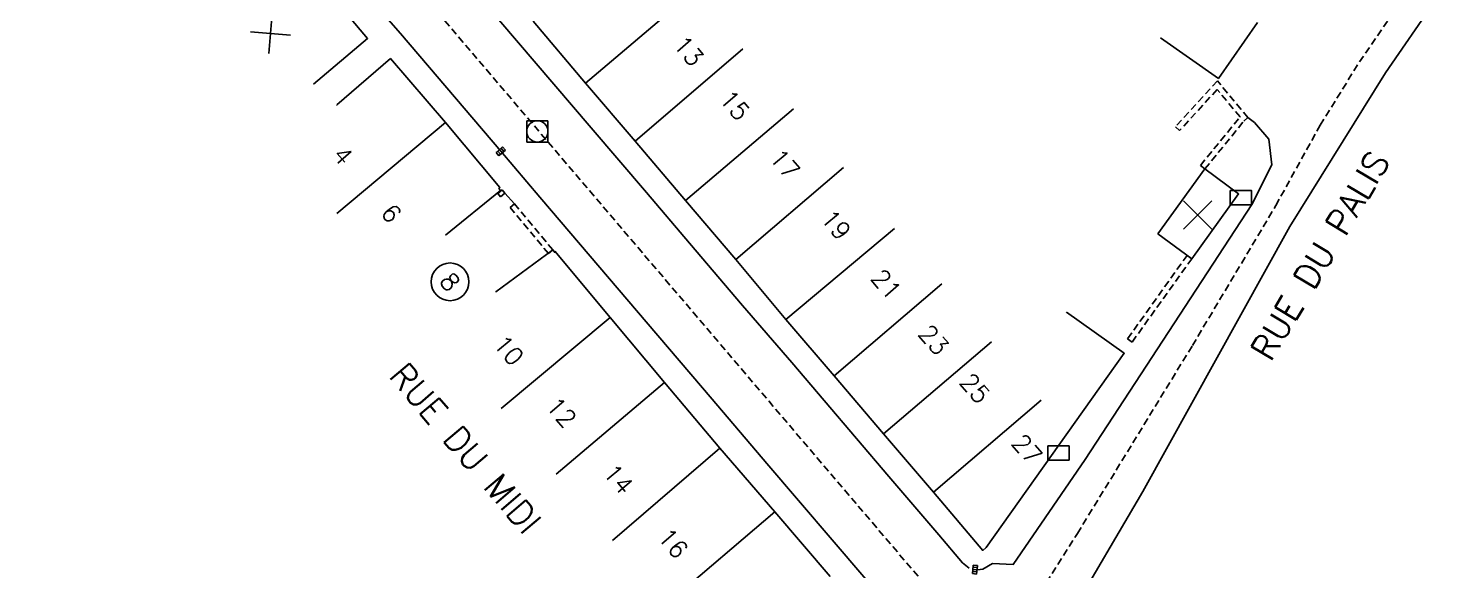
# Model space of a CAD drawing. Header units: millimetres. Extents: x 160999 to 162000, y 122000 to 123000.
# Drawn here: x 161059.6 to 161158.6, y 122829.3 to 122867.6 of the extents above; entities that cross this region are included whole.
import ezdxf
from ezdxf.enums import TextEntityAlignment as Align

# ---------------------------------------------------------------- set-up
doc = ezdxf.new("R2010")
doc.units = ezdxf.units.MM
doc.linetypes.add('DASHED', pattern=[0.75, 0.5, -0.25])
doc.layers.get('0').update_dxf_attribs({"linetype": 'CONTINUOUS'})
for name, color, linetype in [('W0001', 6, 'DASHED'), ('W0008', 7, 'CONTINUOUS'), ('W0100', 7, 'CONTINUOUS'), ('W0105', 7, 'CONTINUOUS'), ('W0112', 1, 'DASHED'), ('W0400', 7, 'CONTINUOUS'), ('W0420', 7, 'CONTINUOUS'), ('W0989', 7, 'CONTINUOUS'), ('W0991', 7, 'CONTINUOUS'), ('W1102', 7, 'CONTINUOUS'), ('W1471', 7, 'CONTINUOUS')]:
    doc.layers.add(name, color=color, linetype=linetype)
doc.styles.get("Standard").update_dxf_attribs({"font": 'romans.shx', "width": 0.85})

# ---------------------------------------------------------------- blocks, each defined once
blk = doc.blocks.new('T400')
for p, q in [((-0.15, 0.3), (0.15, 0.3)), ((-0.15, -0.25), (-0.15, 0.3)), ((-0.15, 0.15), (0.15, 0.15)), ((-0.15, 0), (0.15, 0)), ((0.15, 0.3), (0.15, -0.25)), ((-0.15, -0.15), (0.15, -0.15)), ((-0.15, -0.25), (-0.15, -0.3)), ((-0.15, -0.3), (0.15, -0.3)), ((0.15, -0.3), (0.15, -0.25))]:
    blk.add_line(p, q)
blk = doc.blocks.new('T420')
for p, q in [((0.75, 0.75), (-0.75, 0.75)), ((-0.75, 0.75), (-0.75, -0.75)), ((0.75, 0.75), (0.75, -0.75)), ((0.75, -0.75), (-0.75, -0.75))]:
    blk.add_line(p, q)
blk.add_ellipse((0, 0), major_axis=(-0.53, 0.53), ratio=1, start_param=3.926991, end_param=10.210176)
blk = doc.blocks.new('T1471')
at = {"color": 0, "linetype": 'Continuous', "flags": 128}
blk.add_lwpolyline([(-0.75, -0.5), (-0.75, 0.5), (0.75, 0.5), (0.75, -0.5), (-0.75, -0.5)], dxfattribs=at)
blk = doc.blocks.new('t991o')
at = {"color": 0, "linetype": 'Continuous'}
for p, q in [((-1, 1), (1, -1)), ((-1, -1), (1, 1))]:
    blk.add_line(p, q, dxfattribs=at)

msp = doc.modelspace()

# ---------------------------------------------------------------- linework, layer by layer
at = {"layer": 'W0001'}
msp.add_line((161088.038, 122869.299), (161127.723, 122822.719), dxfattribs=at)
msp.add_lwpolyline([(161131.076, 122827.89), (161133.659, 122831.976), (161141.776, 122845.24), (161147.664, 122855.118), (161150.789, 122860.795), (161153.565, 122865.251), (161157.073, 122870.342), (161160.239, 122874.621), (161163.673, 122878.955), (161167.021, 122883.579), (161173.63, 122893.46), (161179.124, 122903.561), (161181.504, 122907.578), (161184.388, 122914.368), (161188.379, 122921.905), (161192.897, 122928.298)], dxfattribs=at)
at = {"layer": 'W0008'}
for points in [[(161117.745, 122766.888), (161112.267, 122772.226), (161110.071, 122775.728), (161107.897, 122781.513), (161108.281, 122788.137), (161110.383, 122793.723), (161116.597, 122801.301), (161124.351, 122811.513), (161133.022, 122825.991), (161138.273, 122834.926), (161148.66, 122853.637), (161155.41, 122864.472), (161158.918, 122869.563), (161162.084, 122873.842), (161165.518, 122878.176), (161168.866, 122882.8), (161175.475, 122892.681), (161180.969, 122902.782), (161183.349, 122906.799), (161186.233, 122913.589), (161190.224, 122921.126), (161194.742, 122927.519)], [(161126.026, 122829.535), (161125.551, 122829.896), (161123.881, 122831.885), (161120.348, 122836.006), (161113.493, 122844.034), (161110.031, 122848.072), (161106.279, 122852.457), (161103.236, 122856.036), (161099.344, 122860.596), (161090.192, 122871.337)], [(161121.665, 122820.598), (161122.2, 122821.782), (161122.366, 122823.103), (161122.28, 122824.146), (161122.097, 122824.597), (161120.413, 122826.77), (161118.58, 122828.925), (161111.747, 122836.909), (161107.887, 122841.451), (161104.054, 122845.935), (161095.718, 122855.72), (161092.963, 122858.944), (161085.884, 122867.261)], [(161127.658, 122829.863), (161129.13, 122829.788), (161134.21, 122837.202), (161145.961, 122855.196), (161147.374, 122858.002), (161147.168, 122859.804), (161146.157, 122860.974), (161145.682, 122861.331)], [(161127.658, 122829.861), (161126.987, 122829.462), (161126.616, 122829.409), (161126.427, 122829.428)]]:
    msp.add_lwpolyline(points, dxfattribs=at)
msp.add_lwpolyline([(161085.884, 122867.261), (161072.185, 122882.848, 0.042484), (161059.21, 122895.694, 0.327648), (161052.597, 122895.895), (161049.211, 122892.087), (161048.963, 122888.956), (161042.826, 122882.454, -0.056842), (161016.351, 122860.465), (161013.175, 122860.46), (161000.928, 122853.325, 0.04459), (161000, 122852.634)], format="xyb", dxfattribs=at)
at = {"layer": 'W0100'}
for p, q in [((161139.344, 122853.125), (161142.653, 122857.701)), ((161141.722, 122851.365), (161139.344, 122853.125))]:
    msp.add_line(p, q, dxfattribs=at)
for points in [[(161079.736, 122863.691), (161083.556, 122866.917), (161077.522, 122874.062), (161072.296, 122880.232), (161069.396, 122883.65), (161068.716, 122884.467), (161067.99, 122885.104), (161057.681, 122894.175), (161055.563, 122893.99), (161052.576, 122890.505), (161048.858, 122886.164), (161045.935, 122882.737), (161041.459, 122877.718), (161036.11, 122873.346), (161029.651, 122868.058), (161026.177, 122865.382), (161022.461, 122862.586), (161017.757, 122859.21), (161012.11, 122855.694), (161004.611, 122851.645), (161014.854, 122839.073), (161018.731, 122842.232)], [(161095.255, 122868.123), (161098.948, 122863.762), (161102.449, 122859.671), (161105.998, 122855.479), (161109.548, 122851.312), (161113.086, 122847.079), (161116.493, 122843.094), (161119.982, 122839.002), (161123.497, 122834.887), (161126.974, 122830.78), (161127.224, 122830.986), (161136.964, 122844.691), (161132.888, 122847.588), (161132.888, 122847.588), (161132.888, 122847.588), (161132.888, 122847.588), (161132.888, 122847.588), (161132.888, 122847.588), (161132.888, 122847.588), (161132.888, 122847.588), (161132.888, 122847.588), (161132.888, 122847.588), (161132.888, 122847.588), (161132.888, 122847.588), (161132.888, 122847.588), (161132.888, 122847.588), (161132.888, 122847.588), (161132.888, 122847.588), (161132.888, 122847.588), (161132.888, 122847.588), (161132.888, 122847.588), (161132.888, 122847.588), (161132.888, 122847.588), (161132.888, 122847.588), (161132.888, 122847.588), (161132.888, 122847.588), (161132.888, 122847.588), (161132.888, 122847.588), (161132.888, 122847.588), (161132.888, 122847.588), (161132.888, 122847.588), (161132.888, 122847.588), (161132.888, 122847.588), (161132.888, 122847.588), (161132.888, 122847.588), (161132.888, 122847.588), (161132.888, 122847.588), (161132.888, 122847.588), (161132.888, 122847.588), (161132.888, 122847.588), (161132.888, 122847.588), (161132.888, 122847.588), (161132.888, 122847.588), (161132.888, 122847.588), (161132.888, 122847.588), (161132.888, 122847.588), (161132.888, 122847.588), (161132.888, 122847.588), (161132.888, 122847.588), (161132.888, 122847.588), (161132.888, 122847.588), (161132.888, 122847.588), (161132.888, 122847.588), (161132.888, 122847.588), (161132.888, 122847.588), (161132.888, 122847.588), (161132.888, 122847.588), (161132.888, 122847.588), (161132.888, 122847.588), (161132.888, 122847.588), (161132.888, 122847.588), (161132.888, 122847.588), (161132.888, 122847.588), (161132.888, 122847.588), (161132.888, 122847.588), (161132.888, 122847.588), (161132.888, 122847.588), (161132.888, 122847.588), (161132.888, 122847.588), (161132.888, 122847.588), (161132.888, 122847.588), (161132.888, 122847.588), (161132.888, 122847.588), (161132.888, 122847.588), (161132.888, 122847.588), (161132.888, 122847.588), (161132.888, 122847.588), (161132.888, 122847.588), (161132.888, 122847.588), (161132.888, 122847.588), (161132.888, 122847.588), (161132.888, 122847.588), (161132.888, 122847.588), (161132.888, 122847.588), (161132.888, 122847.588), (161132.888, 122847.588), (161132.888, 122847.588), (161132.888, 122847.588), (161132.888, 122847.588), (161132.888, 122847.588), (161132.888, 122847.588), (161132.888, 122847.588), (161132.888, 122847.588), (161132.888, 122847.588), (161132.888, 122847.588), (161132.888, 122847.588), (161132.888, 122847.588), (161132.888, 122847.588), (161132.888, 122847.588), (161132.888, 122847.588), (161132.888, 122847.588), (161132.888, 122847.588), (161132.888, 122847.588), (161132.888, 122847.588), (161132.888, 122847.588), (161132.888, 122847.588), (161132.888, 122847.588)], [(161139.516, 122866.95), (161143.613, 122864.085), (161146.368, 122868.025)], [(161089.069, 122853.026), (161092.95, 122856.179), (161092.827, 122856.33), (161092.905, 122856.393), (161089.05, 122860.984), (161085.176, 122865.486), (161081.386, 122862.224), (161081.386, 122862.224), (161081.386, 122862.224), (161081.386, 122862.224), (161081.386, 122862.224), (161081.386, 122862.224), (161081.386, 122862.224), (161081.386, 122862.224), (161081.386, 122862.224), (161081.386, 122862.224), (161081.386, 122862.224), (161081.386, 122862.224), (161081.386, 122862.224), (161081.386, 122862.224), (161081.386, 122862.224), (161081.386, 122862.224), (161081.386, 122862.224), (161081.386, 122862.224), (161081.386, 122862.224), (161081.386, 122862.224), (161081.386, 122862.224), (161081.386, 122862.224), (161081.386, 122862.224), (161081.386, 122862.224), (161081.386, 122862.224), (161081.386, 122862.224), (161081.386, 122862.224), (161081.386, 122862.224), (161081.386, 122862.224), (161081.386, 122862.224), (161081.386, 122862.224), (161081.386, 122862.224), (161081.386, 122862.224), (161081.386, 122862.224), (161081.386, 122862.224), (161081.386, 122862.224), (161081.386, 122862.224), (161081.386, 122862.224), (161081.386, 122862.224), (161081.386, 122862.224), (161081.386, 122862.224), (161081.386, 122862.224), (161081.386, 122862.224), (161081.386, 122862.224), (161081.386, 122862.224), (161081.386, 122862.224), (161081.386, 122862.224), (161081.386, 122862.224), (161081.386, 122862.224), (161081.386, 122862.224), (161081.386, 122862.224), (161081.386, 122862.224), (161081.386, 122862.224), (161081.386, 122862.224), (161081.386, 122862.224), (161081.386, 122862.224), (161081.386, 122862.224), (161081.386, 122862.224), (161081.386, 122862.224), (161081.386, 122862.224), (161081.386, 122862.224), (161081.386, 122862.224), (161081.386, 122862.224), (161081.386, 122862.224), (161081.386, 122862.224), (161081.386, 122862.224), (161081.386, 122862.224), (161081.386, 122862.224), (161081.386, 122862.224), (161081.386, 122862.224), (161081.386, 122862.224), (161081.386, 122862.224), (161081.386, 122862.224), (161081.386, 122862.224), (161081.386, 122862.224), (161081.386, 122862.224), (161081.386, 122862.224), (161081.386, 122862.224), (161081.386, 122862.224), (161081.386, 122862.224), (161081.386, 122862.224), (161081.386, 122862.224), (161081.386, 122862.224), (161081.386, 122862.224), (161081.386, 122862.224), (161081.386, 122862.224), (161081.386, 122862.224), (161081.386, 122862.224), (161081.386, 122862.224), (161081.386, 122862.224), (161081.386, 122862.224), (161081.386, 122862.224), (161081.386, 122862.224), (161081.386, 122862.224), (161081.386, 122862.224), (161081.386, 122862.224), (161081.386, 122862.224), (161081.386, 122862.224), (161081.386, 122862.224), (161081.386, 122862.224), (161081.386, 122862.224), (161081.386, 122862.224), (161081.386, 122862.224), (161081.386, 122862.224), (161081.386, 122862.224), (161081.386, 122862.224), (161081.386, 122862.224), (161081.386, 122862.224), (161081.386, 122862.224), (161081.386, 122862.224), (161081.386, 122862.224), (161081.386, 122862.224), (161081.386, 122862.224), (161081.386, 122862.224)], [(161141.724, 122851.364), (161145.033, 122855.94), (161142.653, 122857.701)], [(161116.2, 122828.937), (161112.31, 122833.506), (161108.425, 122838.007), (161104.507, 122842.629), (161100.672, 122847.214), (161096.766, 122851.887), (161096.774, 122851.805), (161096.639, 122851.99), (161092.603, 122849.039), (161092.603, 122849.039), (161092.603, 122849.039), (161092.603, 122849.039), (161092.603, 122849.039), (161092.603, 122849.039), (161092.603, 122849.039), (161092.603, 122849.039), (161092.603, 122849.039), (161092.603, 122849.039), (161092.603, 122849.039), (161092.603, 122849.039), (161092.603, 122849.039), (161092.603, 122849.039), (161092.603, 122849.039), (161092.603, 122849.039), (161092.603, 122849.039), (161092.603, 122849.039), (161092.603, 122849.039), (161092.603, 122849.039), (161092.603, 122849.039), (161092.603, 122849.039), (161092.603, 122849.039), (161092.603, 122849.039), (161092.603, 122849.039), (161092.603, 122849.039), (161092.603, 122849.039), (161092.603, 122849.039), (161092.603, 122849.039), (161092.603, 122849.039), (161092.603, 122849.039), (161092.603, 122849.039), (161092.603, 122849.039), (161092.603, 122849.039), (161092.603, 122849.039), (161092.603, 122849.039), (161092.603, 122849.039), (161092.603, 122849.039), (161092.603, 122849.039), (161092.603, 122849.039), (161092.603, 122849.039), (161092.603, 122849.039), (161092.603, 122849.039), (161092.603, 122849.039), (161092.603, 122849.039), (161092.603, 122849.039), (161092.603, 122849.039), (161092.603, 122849.039), (161092.603, 122849.039), (161092.603, 122849.039), (161092.603, 122849.039), (161092.603, 122849.039), (161092.603, 122849.039), (161092.603, 122849.039), (161092.603, 122849.039), (161092.603, 122849.039), (161092.603, 122849.039), (161092.603, 122849.039), (161092.603, 122849.039), (161092.603, 122849.039), (161092.603, 122849.039), (161092.603, 122849.039), (161092.603, 122849.039), (161092.603, 122849.039), (161092.603, 122849.039), (161092.603, 122849.039), (161092.603, 122849.039), (161092.603, 122849.039), (161092.603, 122849.039), (161092.603, 122849.039), (161092.603, 122849.039), (161092.603, 122849.039), (161092.603, 122849.039), (161092.603, 122849.039), (161092.603, 122849.039), (161092.603, 122849.039), (161092.603, 122849.039), (161092.603, 122849.039), (161092.603, 122849.039), (161092.603, 122849.039), (161092.603, 122849.039), (161092.603, 122849.039), (161092.603, 122849.039), (161092.603, 122849.039), (161092.603, 122849.039), (161092.603, 122849.039), (161092.603, 122849.039), (161092.603, 122849.039), (161092.603, 122849.039), (161092.603, 122849.039), (161092.603, 122849.039), (161092.603, 122849.039), (161092.603, 122849.039), (161092.603, 122849.039), (161092.603, 122849.039), (161092.603, 122849.039), (161092.603, 122849.039), (161092.603, 122849.039), (161092.603, 122849.039), (161092.603, 122849.039), (161092.603, 122849.039), (161092.603, 122849.039), (161092.603, 122849.039)]]:
    msp.add_lwpolyline(points, dxfattribs=at)
at = {"layer": 'W0105'}
msp.add_line((161093.934, 122855.229), (161093.239, 122855.993), dxfattribs=at)
at = {"layer": 'W0112'}
for points in [[(161142.653, 122857.7), (161145.409, 122861.073), (161145.691, 122861.328), (161143.537, 122863.916), (161140.577, 122860.682), (161140.577, 122860.682), (161140.577, 122860.682), (161140.577, 122860.682), (161140.577, 122860.682), (161140.577, 122860.682), (161140.577, 122860.682), (161140.577, 122860.682), (161140.577, 122860.682), (161140.577, 122860.682), (161140.577, 122860.682), (161140.577, 122860.682), (161140.577, 122860.682), (161140.577, 122860.682), (161140.577, 122860.682), (161140.577, 122860.682), (161140.577, 122860.682), (161140.577, 122860.682), (161140.577, 122860.682), (161140.577, 122860.682), (161140.577, 122860.682), (161140.577, 122860.682), (161140.577, 122860.682), (161140.577, 122860.682), (161140.577, 122860.682), (161140.577, 122860.682), (161140.577, 122860.682), (161140.577, 122860.682), (161140.577, 122860.682), (161140.577, 122860.682), (161140.577, 122860.682), (161140.577, 122860.682), (161140.577, 122860.682), (161140.577, 122860.682), (161140.577, 122860.682), (161140.577, 122860.682), (161140.577, 122860.682), (161140.577, 122860.682), (161140.577, 122860.682), (161140.577, 122860.682), (161140.577, 122860.682), (161140.577, 122860.682), (161140.577, 122860.682), (161140.577, 122860.682), (161140.577, 122860.682), (161140.577, 122860.682), (161140.577, 122860.682), (161140.577, 122860.682), (161140.577, 122860.682), (161140.577, 122860.682), (161140.577, 122860.682), (161140.577, 122860.682), (161140.577, 122860.682), (161140.577, 122860.682), (161140.577, 122860.682), (161140.577, 122860.682), (161140.577, 122860.682), (161140.577, 122860.682), (161140.577, 122860.682), (161140.577, 122860.682), (161140.577, 122860.682), (161140.577, 122860.682), (161140.577, 122860.682), (161140.577, 122860.682), (161140.577, 122860.682), (161140.577, 122860.682), (161140.577, 122860.682), (161140.577, 122860.682), (161140.577, 122860.682), (161140.577, 122860.682), (161140.577, 122860.682), (161140.577, 122860.682), (161140.577, 122860.682), (161140.577, 122860.682), (161140.577, 122860.682), (161140.577, 122860.682), (161140.577, 122860.682), (161140.577, 122860.682), (161140.577, 122860.682), (161140.577, 122860.682), (161140.577, 122860.682), (161140.577, 122860.682), (161140.577, 122860.682), (161140.577, 122860.682), (161140.577, 122860.682), (161140.577, 122860.682), (161140.577, 122860.682), (161140.577, 122860.682), (161140.577, 122860.682), (161140.577, 122860.682), (161140.577, 122860.682), (161140.577, 122860.682), (161140.577, 122860.682), (161140.577, 122860.682), (161140.577, 122860.682), (161140.577, 122860.682), (161140.577, 122860.682), (161140.577, 122860.682), (161140.577, 122860.682), (161140.577, 122860.682), (161140.577, 122860.682), (161140.577, 122860.682), (161140.577, 122860.682), (161140.577, 122860.682), (161140.577, 122860.682), (161140.577, 122860.682), (161140.577, 122860.682), (161140.577, 122860.682), (161140.577, 122860.682), (161140.577, 122860.682), (161140.577, 122860.682), (161140.577, 122860.682), (161140.577, 122860.682), (161140.577, 122860.682), (161140.577, 122860.682), (161140.577, 122860.682)], [(161142.653, 122857.7), (161142.344, 122857.953), (161145.118, 122861.349), (161145.138, 122861.367), (161143.522, 122863.308), (161140.872, 122860.412), (161140.577, 122860.682), (161140.577, 122860.682), (161140.577, 122860.682), (161140.577, 122860.682), (161140.577, 122860.682), (161140.577, 122860.682), (161140.577, 122860.682), (161140.577, 122860.682), (161140.577, 122860.682), (161140.577, 122860.682), (161140.577, 122860.682), (161140.577, 122860.682), (161140.577, 122860.682), (161140.577, 122860.682), (161140.577, 122860.682), (161140.577, 122860.682), (161140.577, 122860.682), (161140.577, 122860.682), (161140.577, 122860.682), (161140.577, 122860.682), (161140.577, 122860.682), (161140.577, 122860.682), (161140.577, 122860.682), (161140.577, 122860.682), (161140.577, 122860.682), (161140.577, 122860.682), (161140.577, 122860.682), (161140.577, 122860.682), (161140.577, 122860.682), (161140.577, 122860.682), (161140.577, 122860.682), (161140.577, 122860.682), (161140.577, 122860.682), (161140.577, 122860.682), (161140.577, 122860.682), (161140.577, 122860.682), (161140.577, 122860.682), (161140.577, 122860.682), (161140.577, 122860.682), (161140.577, 122860.682), (161140.577, 122860.682), (161140.577, 122860.682), (161140.577, 122860.682), (161140.577, 122860.682), (161140.577, 122860.682), (161140.577, 122860.682), (161140.577, 122860.682), (161140.577, 122860.682), (161140.577, 122860.682), (161140.577, 122860.682), (161140.577, 122860.682), (161140.577, 122860.682), (161140.577, 122860.682), (161140.577, 122860.682), (161140.577, 122860.682), (161140.577, 122860.682), (161140.577, 122860.682), (161140.577, 122860.682), (161140.577, 122860.682), (161140.577, 122860.682), (161140.577, 122860.682), (161140.577, 122860.682), (161140.577, 122860.682), (161140.577, 122860.682), (161140.577, 122860.682), (161140.577, 122860.682), (161140.577, 122860.682), (161140.577, 122860.682), (161140.577, 122860.682), (161140.577, 122860.682), (161140.577, 122860.682), (161140.577, 122860.682), (161140.577, 122860.682), (161140.577, 122860.682), (161140.577, 122860.682), (161140.577, 122860.682), (161140.577, 122860.682), (161140.577, 122860.682), (161140.577, 122860.682), (161140.577, 122860.682), (161140.577, 122860.682), (161140.577, 122860.682), (161140.577, 122860.682), (161140.577, 122860.682), (161140.577, 122860.682), (161140.577, 122860.682), (161140.577, 122860.682), (161140.577, 122860.682), (161140.577, 122860.682), (161140.577, 122860.682), (161140.577, 122860.682), (161140.577, 122860.682), (161140.577, 122860.682), (161140.577, 122860.682), (161140.577, 122860.682), (161140.577, 122860.682), (161140.577, 122860.682), (161140.577, 122860.682), (161140.577, 122860.682), (161140.577, 122860.682), (161140.577, 122860.682), (161140.577, 122860.682), (161140.577, 122860.682), (161140.577, 122860.682), (161140.577, 122860.682), (161140.577, 122860.682), (161140.577, 122860.682), (161140.577, 122860.682), (161140.577, 122860.682), (161140.577, 122860.682), (161140.577, 122860.682), (161140.577, 122860.682), (161140.577, 122860.682), (161140.577, 122860.682)], [(161093.239, 122855.995), (161092.933, 122855.737), (161092.743, 122855.962), (161093.049, 122856.22), (161093.049, 122856.22), (161093.049, 122856.22), (161093.049, 122856.22), (161093.049, 122856.22), (161093.049, 122856.22), (161093.049, 122856.22), (161093.049, 122856.22), (161093.049, 122856.22), (161093.049, 122856.22), (161093.049, 122856.22), (161093.049, 122856.22), (161093.049, 122856.22), (161093.049, 122856.22), (161093.049, 122856.22), (161093.049, 122856.22), (161093.049, 122856.22), (161093.049, 122856.22), (161093.049, 122856.22), (161093.049, 122856.22), (161093.049, 122856.22), (161093.049, 122856.22), (161093.049, 122856.22), (161093.049, 122856.22), (161093.049, 122856.22), (161093.049, 122856.22), (161093.049, 122856.22), (161093.049, 122856.22), (161093.049, 122856.22), (161093.049, 122856.22), (161093.049, 122856.22), (161093.049, 122856.22), (161093.049, 122856.22), (161093.049, 122856.22), (161093.049, 122856.22), (161093.049, 122856.22), (161093.049, 122856.22), (161093.049, 122856.22), (161093.049, 122856.22), (161093.049, 122856.22), (161093.049, 122856.22), (161093.049, 122856.22), (161093.049, 122856.22), (161093.049, 122856.22), (161093.049, 122856.22), (161093.049, 122856.22), (161093.049, 122856.22), (161093.049, 122856.22), (161093.049, 122856.22), (161093.049, 122856.22), (161093.049, 122856.22), (161093.049, 122856.22), (161093.049, 122856.22), (161093.049, 122856.22), (161093.049, 122856.22), (161093.049, 122856.22), (161093.049, 122856.22), (161093.049, 122856.22), (161093.049, 122856.22), (161093.049, 122856.22), (161093.049, 122856.22), (161093.049, 122856.22), (161093.049, 122856.22), (161093.049, 122856.22), (161093.049, 122856.22), (161093.049, 122856.22), (161093.049, 122856.22), (161093.049, 122856.22), (161093.049, 122856.22), (161093.049, 122856.22), (161093.049, 122856.22), (161093.049, 122856.22), (161093.049, 122856.22), (161093.049, 122856.22), (161093.049, 122856.22), (161093.049, 122856.22), (161093.049, 122856.22), (161093.049, 122856.22), (161093.049, 122856.22), (161093.049, 122856.22), (161093.049, 122856.22), (161093.049, 122856.22), (161093.049, 122856.22), (161093.049, 122856.22), (161093.049, 122856.22), (161093.049, 122856.22), (161093.049, 122856.22), (161093.049, 122856.22), (161093.049, 122856.22), (161093.049, 122856.22), (161093.049, 122856.22), (161093.049, 122856.22), (161093.049, 122856.22), (161093.049, 122856.22), (161093.049, 122856.22), (161093.049, 122856.22), (161093.049, 122856.22), (161093.049, 122856.22), (161093.049, 122856.22), (161093.049, 122856.22), (161093.049, 122856.22), (161093.049, 122856.22), (161093.049, 122856.22), (161093.049, 122856.22), (161093.049, 122856.22), (161093.049, 122856.22), (161093.049, 122856.22), (161093.049, 122856.22), (161093.049, 122856.22), (161093.049, 122856.22), (161093.049, 122856.22), (161093.049, 122856.22), (161093.049, 122856.22), (161093.049, 122856.22), (161093.049, 122856.22), (161093.049, 122856.22), (161093.049, 122856.22)], [(161093.239, 122855.995), (161093.049, 122856.22), (161093.049, 122856.22), (161093.049, 122856.22), (161093.049, 122856.22), (161093.049, 122856.22), (161093.049, 122856.22), (161093.049, 122856.22), (161093.049, 122856.22), (161093.049, 122856.22), (161093.049, 122856.22), (161093.049, 122856.22), (161093.049, 122856.22), (161093.049, 122856.22), (161093.049, 122856.22), (161093.049, 122856.22), (161093.049, 122856.22), (161093.049, 122856.22), (161093.049, 122856.22), (161093.049, 122856.22), (161093.049, 122856.22), (161093.049, 122856.22), (161093.049, 122856.22), (161093.049, 122856.22), (161093.049, 122856.22), (161093.049, 122856.22), (161093.049, 122856.22), (161093.049, 122856.22), (161093.049, 122856.22), (161093.049, 122856.22), (161093.049, 122856.22), (161093.049, 122856.22), (161093.049, 122856.22), (161093.049, 122856.22), (161093.049, 122856.22), (161093.049, 122856.22), (161093.049, 122856.22), (161093.049, 122856.22), (161093.049, 122856.22), (161093.049, 122856.22), (161093.049, 122856.22), (161093.049, 122856.22), (161093.049, 122856.22), (161093.049, 122856.22), (161093.049, 122856.22), (161093.049, 122856.22), (161093.049, 122856.22), (161093.049, 122856.22), (161093.049, 122856.22), (161093.049, 122856.22), (161093.049, 122856.22), (161093.049, 122856.22), (161093.049, 122856.22), (161093.049, 122856.22), (161093.049, 122856.22), (161093.049, 122856.22), (161093.049, 122856.22), (161093.049, 122856.22), (161093.049, 122856.22), (161093.049, 122856.22), (161093.049, 122856.22), (161093.049, 122856.22), (161093.049, 122856.22), (161093.049, 122856.22), (161093.049, 122856.22), (161093.049, 122856.22), (161093.049, 122856.22), (161093.049, 122856.22), (161093.049, 122856.22), (161093.049, 122856.22), (161093.049, 122856.22), (161093.049, 122856.22), (161093.049, 122856.22), (161093.049, 122856.22), (161093.049, 122856.22), (161093.049, 122856.22), (161093.049, 122856.22), (161093.049, 122856.22), (161093.049, 122856.22), (161093.049, 122856.22), (161093.049, 122856.22), (161093.049, 122856.22), (161093.049, 122856.22), (161093.049, 122856.22), (161093.049, 122856.22), (161093.049, 122856.22), (161093.049, 122856.22), (161093.049, 122856.22), (161093.049, 122856.22), (161093.049, 122856.22), (161093.049, 122856.22), (161093.049, 122856.22), (161093.049, 122856.22), (161093.049, 122856.22), (161093.049, 122856.22), (161093.049, 122856.22), (161093.049, 122856.22), (161093.049, 122856.22), (161093.049, 122856.22), (161093.049, 122856.22), (161093.049, 122856.22), (161093.049, 122856.22), (161093.049, 122856.22), (161093.049, 122856.22), (161093.049, 122856.22), (161093.049, 122856.22), (161093.049, 122856.22), (161093.049, 122856.22), (161093.049, 122856.22), (161093.049, 122856.22), (161093.049, 122856.22), (161093.049, 122856.22), (161093.049, 122856.22), (161093.049, 122856.22), (161093.049, 122856.22), (161093.049, 122856.22), (161093.049, 122856.22), (161093.049, 122856.22), (161093.049, 122856.22), (161093.049, 122856.22)], [(161096.637, 122851.989), (161096.33, 122851.733), (161093.627, 122854.973), (161093.934, 122855.229), (161093.934, 122855.229), (161093.934, 122855.229), (161093.934, 122855.229), (161093.934, 122855.229), (161093.934, 122855.229), (161093.934, 122855.229), (161093.934, 122855.229), (161093.934, 122855.229), (161093.934, 122855.229), (161093.934, 122855.229), (161093.934, 122855.229), (161093.934, 122855.229), (161093.934, 122855.229), (161093.934, 122855.229), (161093.934, 122855.229), (161093.934, 122855.229), (161093.934, 122855.229), (161093.934, 122855.229), (161093.934, 122855.229), (161093.934, 122855.229), (161093.934, 122855.229), (161093.934, 122855.229), (161093.934, 122855.229), (161093.934, 122855.229), (161093.934, 122855.229), (161093.934, 122855.229), (161093.934, 122855.229), (161093.934, 122855.229), (161093.934, 122855.229), (161093.934, 122855.229), (161093.934, 122855.229), (161093.934, 122855.229), (161093.934, 122855.229), (161093.934, 122855.229), (161093.934, 122855.229), (161093.934, 122855.229), (161093.934, 122855.229), (161093.934, 122855.229), (161093.934, 122855.229), (161093.934, 122855.229), (161093.934, 122855.229), (161093.934, 122855.229), (161093.934, 122855.229), (161093.934, 122855.229), (161093.934, 122855.229), (161093.934, 122855.229), (161093.934, 122855.229), (161093.934, 122855.229), (161093.934, 122855.229), (161093.934, 122855.229), (161093.934, 122855.229), (161093.934, 122855.229), (161093.934, 122855.229), (161093.934, 122855.229), (161093.934, 122855.229), (161093.934, 122855.229), (161093.934, 122855.229), (161093.934, 122855.229), (161093.934, 122855.229), (161093.934, 122855.229), (161093.934, 122855.229), (161093.934, 122855.229), (161093.934, 122855.229), (161093.934, 122855.229), (161093.934, 122855.229), (161093.934, 122855.229), (161093.934, 122855.229), (161093.934, 122855.229), (161093.934, 122855.229), (161093.934, 122855.229), (161093.934, 122855.229), (161093.934, 122855.229), (161093.934, 122855.229), (161093.934, 122855.229), (161093.934, 122855.229), (161093.934, 122855.229), (161093.934, 122855.229), (161093.934, 122855.229), (161093.934, 122855.229), (161093.934, 122855.229), (161093.934, 122855.229), (161093.934, 122855.229), (161093.934, 122855.229), (161093.934, 122855.229), (161093.934, 122855.229), (161093.934, 122855.229), (161093.934, 122855.229), (161093.934, 122855.229), (161093.934, 122855.229), (161093.934, 122855.229), (161093.934, 122855.229), (161093.934, 122855.229), (161093.934, 122855.229), (161093.934, 122855.229), (161093.934, 122855.229), (161093.934, 122855.229), (161093.934, 122855.229), (161093.934, 122855.229), (161093.934, 122855.229), (161093.934, 122855.229), (161093.934, 122855.229), (161093.934, 122855.229), (161093.934, 122855.229), (161093.934, 122855.229), (161093.934, 122855.229), (161093.934, 122855.229), (161093.934, 122855.229), (161093.934, 122855.229), (161093.934, 122855.229), (161093.934, 122855.229), (161093.934, 122855.229), (161093.934, 122855.229), (161093.934, 122855.229), (161093.934, 122855.229), (161093.934, 122855.229), (161093.934, 122855.229)], [(161096.637, 122851.989), (161093.934, 122855.229), (161093.934, 122855.229), (161093.934, 122855.229), (161093.934, 122855.229), (161093.934, 122855.229), (161093.934, 122855.229), (161093.934, 122855.229), (161093.934, 122855.229), (161093.934, 122855.229), (161093.934, 122855.229), (161093.934, 122855.229), (161093.934, 122855.229), (161093.934, 122855.229), (161093.934, 122855.229), (161093.934, 122855.229), (161093.934, 122855.229), (161093.934, 122855.229), (161093.934, 122855.229), (161093.934, 122855.229), (161093.934, 122855.229), (161093.934, 122855.229), (161093.934, 122855.229), (161093.934, 122855.229), (161093.934, 122855.229), (161093.934, 122855.229), (161093.934, 122855.229), (161093.934, 122855.229), (161093.934, 122855.229), (161093.934, 122855.229), (161093.934, 122855.229), (161093.934, 122855.229), (161093.934, 122855.229), (161093.934, 122855.229), (161093.934, 122855.229), (161093.934, 122855.229), (161093.934, 122855.229), (161093.934, 122855.229), (161093.934, 122855.229), (161093.934, 122855.229), (161093.934, 122855.229), (161093.934, 122855.229), (161093.934, 122855.229), (161093.934, 122855.229), (161093.934, 122855.229), (161093.934, 122855.229), (161093.934, 122855.229), (161093.934, 122855.229), (161093.934, 122855.229), (161093.934, 122855.229), (161093.934, 122855.229), (161093.934, 122855.229), (161093.934, 122855.229), (161093.934, 122855.229), (161093.934, 122855.229), (161093.934, 122855.229), (161093.934, 122855.229), (161093.934, 122855.229), (161093.934, 122855.229), (161093.934, 122855.229), (161093.934, 122855.229), (161093.934, 122855.229), (161093.934, 122855.229), (161093.934, 122855.229), (161093.934, 122855.229), (161093.934, 122855.229), (161093.934, 122855.229), (161093.934, 122855.229), (161093.934, 122855.229), (161093.934, 122855.229), (161093.934, 122855.229), (161093.934, 122855.229), (161093.934, 122855.229), (161093.934, 122855.229), (161093.934, 122855.229), (161093.934, 122855.229), (161093.934, 122855.229), (161093.934, 122855.229), (161093.934, 122855.229), (161093.934, 122855.229), (161093.934, 122855.229), (161093.934, 122855.229), (161093.934, 122855.229), (161093.934, 122855.229), (161093.934, 122855.229), (161093.934, 122855.229), (161093.934, 122855.229), (161093.934, 122855.229), (161093.934, 122855.229), (161093.934, 122855.229), (161093.934, 122855.229), (161093.934, 122855.229), (161093.934, 122855.229), (161093.934, 122855.229), (161093.934, 122855.229), (161093.934, 122855.229), (161093.934, 122855.229), (161093.934, 122855.229), (161093.934, 122855.229), (161093.934, 122855.229), (161093.934, 122855.229), (161093.934, 122855.229), (161093.934, 122855.229), (161093.934, 122855.229), (161093.934, 122855.229), (161093.934, 122855.229), (161093.934, 122855.229), (161093.934, 122855.229), (161093.934, 122855.229), (161093.934, 122855.229), (161093.934, 122855.229), (161093.934, 122855.229), (161093.934, 122855.229), (161093.934, 122855.229), (161093.934, 122855.229), (161093.934, 122855.229), (161093.934, 122855.229), (161093.934, 122855.229), (161093.934, 122855.229), (161093.934, 122855.229)], [(161137.525, 122845.486), (161137.2, 122845.718), (161141.397, 122851.598), (161141.722, 122851.365), (161141.722, 122851.365), (161141.722, 122851.365), (161141.722, 122851.365), (161141.722, 122851.365), (161141.722, 122851.365), (161141.722, 122851.365), (161141.722, 122851.365), (161141.722, 122851.365), (161141.722, 122851.365), (161141.722, 122851.365), (161141.722, 122851.365), (161141.722, 122851.365), (161141.722, 122851.365), (161141.722, 122851.365), (161141.722, 122851.365), (161141.722, 122851.365), (161141.722, 122851.365), (161141.722, 122851.365), (161141.722, 122851.365), (161141.722, 122851.365), (161141.722, 122851.365), (161141.722, 122851.365), (161141.722, 122851.365), (161141.722, 122851.365), (161141.722, 122851.365), (161141.722, 122851.365), (161141.722, 122851.365), (161141.722, 122851.365), (161141.722, 122851.365), (161141.722, 122851.365), (161141.722, 122851.365), (161141.722, 122851.365), (161141.722, 122851.365), (161141.722, 122851.365), (161141.722, 122851.365), (161141.722, 122851.365), (161141.722, 122851.365), (161141.722, 122851.365), (161141.722, 122851.365), (161141.722, 122851.365), (161141.722, 122851.365), (161141.722, 122851.365), (161141.722, 122851.365), (161141.722, 122851.365), (161141.722, 122851.365), (161141.722, 122851.365), (161141.722, 122851.365), (161141.722, 122851.365), (161141.722, 122851.365), (161141.722, 122851.365), (161141.722, 122851.365), (161141.722, 122851.365), (161141.722, 122851.365), (161141.722, 122851.365), (161141.722, 122851.365), (161141.722, 122851.365), (161141.722, 122851.365), (161141.722, 122851.365), (161141.722, 122851.365), (161141.722, 122851.365), (161141.722, 122851.365), (161141.722, 122851.365), (161141.722, 122851.365), (161141.722, 122851.365), (161141.722, 122851.365), (161141.722, 122851.365), (161141.722, 122851.365), (161141.722, 122851.365), (161141.722, 122851.365), (161141.722, 122851.365), (161141.722, 122851.365), (161141.722, 122851.365), (161141.722, 122851.365), (161141.722, 122851.365), (161141.722, 122851.365), (161141.722, 122851.365), (161141.722, 122851.365), (161141.722, 122851.365), (161141.722, 122851.365), (161141.722, 122851.365), (161141.722, 122851.365), (161141.722, 122851.365), (161141.722, 122851.365), (161141.722, 122851.365), (161141.722, 122851.365), (161141.722, 122851.365), (161141.722, 122851.365), (161141.722, 122851.365), (161141.722, 122851.365), (161141.722, 122851.365), (161141.722, 122851.365), (161141.722, 122851.365), (161141.722, 122851.365), (161141.722, 122851.365), (161141.722, 122851.365), (161141.722, 122851.365), (161141.722, 122851.365), (161141.722, 122851.365), (161141.722, 122851.365), (161141.722, 122851.365), (161141.722, 122851.365), (161141.722, 122851.365), (161141.722, 122851.365), (161141.722, 122851.365), (161141.722, 122851.365), (161141.722, 122851.365), (161141.722, 122851.365), (161141.722, 122851.365), (161141.722, 122851.365), (161141.722, 122851.365), (161141.722, 122851.365), (161141.722, 122851.365), (161141.722, 122851.365), (161141.722, 122851.365), (161141.722, 122851.365), (161141.722, 122851.365)], [(161137.525, 122845.486), (161141.722, 122851.365), (161141.722, 122851.365), (161141.722, 122851.365), (161141.722, 122851.365), (161141.722, 122851.365), (161141.722, 122851.365), (161141.722, 122851.365), (161141.722, 122851.365), (161141.722, 122851.365), (161141.722, 122851.365), (161141.722, 122851.365), (161141.722, 122851.365), (161141.722, 122851.365), (161141.722, 122851.365), (161141.722, 122851.365), (161141.722, 122851.365), (161141.722, 122851.365), (161141.722, 122851.365), (161141.722, 122851.365), (161141.722, 122851.365), (161141.722, 122851.365), (161141.722, 122851.365), (161141.722, 122851.365), (161141.722, 122851.365), (161141.722, 122851.365), (161141.722, 122851.365), (161141.722, 122851.365), (161141.722, 122851.365), (161141.722, 122851.365), (161141.722, 122851.365), (161141.722, 122851.365), (161141.722, 122851.365), (161141.722, 122851.365), (161141.722, 122851.365), (161141.722, 122851.365), (161141.722, 122851.365), (161141.722, 122851.365), (161141.722, 122851.365), (161141.722, 122851.365), (161141.722, 122851.365), (161141.722, 122851.365), (161141.722, 122851.365), (161141.722, 122851.365), (161141.722, 122851.365), (161141.722, 122851.365), (161141.722, 122851.365), (161141.722, 122851.365), (161141.722, 122851.365), (161141.722, 122851.365), (161141.722, 122851.365), (161141.722, 122851.365), (161141.722, 122851.365), (161141.722, 122851.365), (161141.722, 122851.365), (161141.722, 122851.365), (161141.722, 122851.365), (161141.722, 122851.365), (161141.722, 122851.365), (161141.722, 122851.365), (161141.722, 122851.365), (161141.722, 122851.365), (161141.722, 122851.365), (161141.722, 122851.365), (161141.722, 122851.365), (161141.722, 122851.365), (161141.722, 122851.365), (161141.722, 122851.365), (161141.722, 122851.365), (161141.722, 122851.365), (161141.722, 122851.365), (161141.722, 122851.365), (161141.722, 122851.365), (161141.722, 122851.365), (161141.722, 122851.365), (161141.722, 122851.365), (161141.722, 122851.365), (161141.722, 122851.365), (161141.722, 122851.365), (161141.722, 122851.365), (161141.722, 122851.365), (161141.722, 122851.365), (161141.722, 122851.365), (161141.722, 122851.365), (161141.722, 122851.365), (161141.722, 122851.365), (161141.722, 122851.365), (161141.722, 122851.365), (161141.722, 122851.365), (161141.722, 122851.365), (161141.722, 122851.365), (161141.722, 122851.365), (161141.722, 122851.365), (161141.722, 122851.365), (161141.722, 122851.365), (161141.722, 122851.365), (161141.722, 122851.365), (161141.722, 122851.365), (161141.722, 122851.365), (161141.722, 122851.365), (161141.722, 122851.365), (161141.722, 122851.365), (161141.722, 122851.365), (161141.722, 122851.365), (161141.722, 122851.365), (161141.722, 122851.365), (161141.722, 122851.365), (161141.722, 122851.365), (161141.722, 122851.365), (161141.722, 122851.365), (161141.722, 122851.365), (161141.722, 122851.365), (161141.722, 122851.365), (161141.722, 122851.365), (161141.722, 122851.365), (161141.722, 122851.365), (161141.722, 122851.365), (161141.722, 122851.365), (161141.722, 122851.365), (161141.722, 122851.365)]]:
    msp.add_lwpolyline(points, dxfattribs=at)
at = {"layer": 'W1102'}
for p, q in [((161098.948, 122863.762), (161106.579, 122870.224)), ((161102.449, 122859.671), (161110.046, 122866.173)), ((161105.998, 122855.479), (161113.63, 122861.942)), ((161089.05, 122860.984), (161081.392, 122854.554)), ((161109.548, 122851.312), (161117.161, 122857.796)), ((161113.086, 122847.079), (161120.759, 122853.493)), ((161116.493, 122843.094), (161124.094, 122849.591)), ((161100.672, 122847.214), (161093.001, 122840.798)), ((161119.982, 122839.002), (161127.591, 122845.49)), ((161104.507, 122842.629), (161096.878, 122836.163)), ((161123.497, 122834.887), (161131.1, 122841.383)), ((161108.425, 122838.007), (161100.856, 122831.472)), ((161112.31, 122833.506), (161104.696, 122827.024))]:
    msp.add_line(p, q, dxfattribs=at)
msp.add_circle((161089.38, 122849.734), 1.331, dxfattribs=at)

# ---------------------------------------------------------------- block references
at = {"layer": 'W0400'}
for p, rotation in [((161092.963, 122858.944), 310.5197363253809), ((161126.427, 122829.428), 174.3398431461276)]:
    msp.add_blockref('T400', p, dxfattribs=dict(at, rotation=rotation))
at = {"layer": 'W0420'}
msp.add_blockref('T420', (161095.542, 122860.35), dxfattribs=at)
at = {"layer": 'W0991', "rotation": 40.18465315120886}
msp.add_blockref('t991o', (161076.719, 122867.263), dxfattribs=at)
at = {"layer": 'W0991'}
msp.add_blockref('t991o', (161142.135, 122854.45), dxfattribs=at)
at = {"layer": 'W1471'}
for p in [(161145.195, 122855.679), (161132.323, 122837.657)]:
    msp.add_blockref('T1471', p, dxfattribs=at)

# ---------------------------------------------------------------- texts
at = {"layer": 'W0989'}
for s, rotation, p in [('RUE DU PALIS', 59.20201, (161150.795, 122851.592)), ('RUE DU MIDI', 310.43017, (161090.47, 122837.99))]:
    msp.add_text(s, height=1.75, rotation=rotation, dxfattribs=at).set_placement(p, align=Align.MIDDLE)
at = {"layer": 'W0991'}
for s, rotation, p in [('13', 310.55628, (161106.22, 122866.029)), ('15', 310.26572, (161109.479, 122862.201)), ('4', 310.71244, (161081.828, 122858.645)), ('17', 310.41814, (161113.005, 122858.048)), ('6', 309.0952, (161085.24, 122854.566)), ('19', 309.89077, (161116.621, 122853.764)), ('8', 309.0952, (161089.381, 122849.735)), ('21', 310.5309, (161120.176, 122849.559)), ('23', 310.4453, (161123.519, 122845.643)), ('10', 310.44287, (161093.521, 122844.902)), ('25', 310.50955, (161126.438, 122842.221)), ('12', 310.44261, (161097.245, 122840.533)), ('27', 310.45754, (161130.102, 122837.924)), ('14', 310.44247, (161101.267, 122835.815)), ('16', 310.44241, (161105.123, 122831.29))]:
    msp.add_text(s, height=1.25, rotation=rotation, dxfattribs=at).set_placement(p, align=Align.MIDDLE)

doc.saveas('drawing.dxf')
